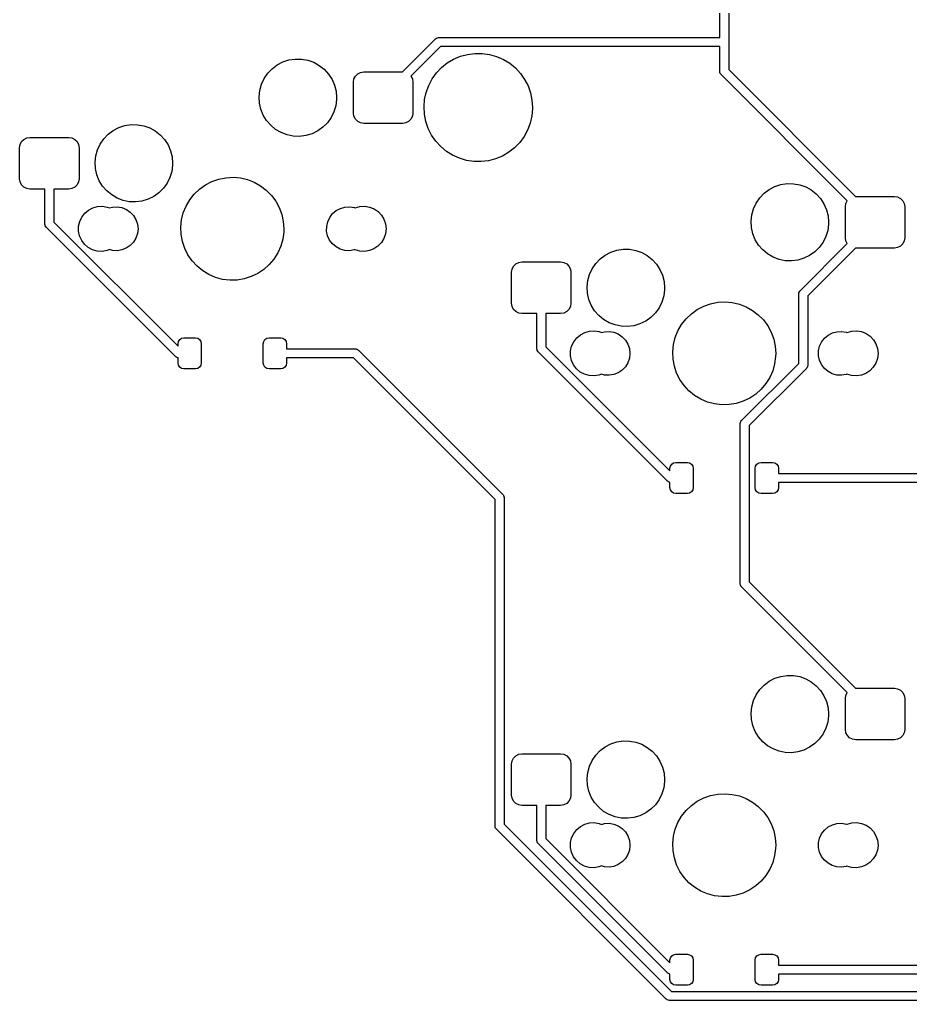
# Model space of a CAD drawing. Extents: x 50 to 376, y -141 to -43.
# Drawn here: x 49.68 to 84.17, y -126.66 to -88.67 of the extents above; entities that cross this region are included whole.
import ezdxf

# ---------------------------------------------------------------- set-up
doc = ezdxf.new("R2010")
doc.units = 0
doc.layers.add('BLACK', color=7, linetype='CONTINUOUS')

msp = doc.modelspace()

# ---------------------------------------------------------------- linework, layer by layer
at = {"layer": 'BLACK', "linetype": 'CONTINUOUS'}
for p, q in [((76.787, -89.3665), (76.787, -86.1204)), ((77.137, -86.1929), (77.137, -90.6055)), ((64.5062, -90.6943), (65.7828, -89.4178)), ((65.7828, -89.4178), (65.8174, -89.3909)), ((65.8174, -89.3909), (65.8219, -89.3895)), ((65.8219, -89.3895), (65.8254, -89.3864)), ((65.8254, -89.3864), (65.8616, -89.3775)), ((65.8616, -89.3775), (65.8973, -89.3667)), ((65.8973, -89.3667), (65.9019, -89.3676)), ((65.9019, -89.3676), (65.9065, -89.3665)), ((65.9065, -89.3665), (76.787, -89.3665)), ((65.979, -89.7165), (64.8306, -90.8648)), ((76.787, -89.7165), (65.979, -89.7165)), ((66.7464, -90.0918), (67.0219, -90.0164)), ((67.0219, -90.0164), (67.3051, -89.9791)), ((67.3051, -89.9791), (67.5908, -89.9806)), ((67.5908, -89.9806), (67.8736, -90.0209)), ((67.8736, -90.0209), (68.1483, -90.0991)), ((76.787, -90.678), (76.787, -89.7165)), ((59.6527, -90.4247), (59.8707, -90.3112)), ((59.8707, -90.3112), (60.1044, -90.2348)), ((60.1044, -90.2348), (60.3474, -90.1977)), ((60.3474, -90.1977), (60.5932, -90.2007)), ((60.5932, -90.2007), (60.8352, -90.2438)), ((60.8352, -90.2438), (61.0669, -90.3258)), ((61.0669, -90.3258), (61.2821, -90.4446)), ((66.0156, -90.5292), (66.2385, -90.3506)), ((66.2385, -90.3506), (66.4836, -90.2039)), ((66.4836, -90.2039), (66.7464, -90.0918)), ((68.1483, -90.0991), (68.4099, -90.214)), ((68.4099, -90.214), (68.6535, -90.3632)), ((68.6535, -90.3632), (68.8745, -90.5442)), ((59.1478, -90.9531), (59.2863, -90.75)), ((59.2863, -90.75), (59.4561, -90.5723)), ((59.4561, -90.5723), (59.6527, -90.4247)), ((61.2821, -90.4446), (61.475, -90.597)), ((61.475, -90.597), (61.6404, -90.7788)), ((61.6404, -90.7788), (61.774, -90.9852)), ((62.6804, -90.8589), (62.7689, -90.7704)), ((62.7689, -90.7704), (62.8804, -90.7136)), ((62.8804, -90.7136), (63.004, -90.694)), ((63.004, -90.694), (64.504, -90.694)), ((64.504, -90.694), (64.5062, -90.6943)), ((65.6522, -90.9684), (65.8189, -90.7364)), ((65.8189, -90.7364), (66.0156, -90.5292)), ((68.8745, -90.5442), (69.069, -90.7534)), ((69.069, -90.7534), (69.2333, -90.9871)), ((76.7881, -90.6826), (76.787, -90.678)), ((76.7872, -90.6872), (76.7881, -90.6826)), ((76.798, -90.7229), (76.7872, -90.6872)), ((76.8069, -90.7591), (76.798, -90.7229)), ((76.81, -90.7626), (76.8069, -90.7591)), ((76.8114, -90.7671), (76.81, -90.7626)), ((76.8383, -90.8017), (76.8114, -90.7671)), ((77.137, -90.6055), (82.0518, -95.5203)), ((58.9786, -91.4129), (59.0443, -91.1761)), ((59.0443, -91.1761), (59.1478, -90.9531)), ((61.774, -90.9852), (61.872, -91.2106)), ((62.604, -91.094), (62.6236, -90.9704)), ((62.604, -92.294), (62.604, -91.094)), ((62.6236, -90.9704), (62.6804, -90.8589)), ((64.8306, -90.8648), (64.8844, -90.9704)), ((64.8844, -90.9704), (64.904, -91.094)), ((64.904, -91.094), (64.904, -92.294)), ((65.5186, -91.2209), (65.6522, -90.9684)), ((69.2333, -90.9871), (69.3643, -91.241)), ((81.7274, -95.6908), (76.8383, -90.8017)), ((58.9524, -91.6574), (58.9786, -91.4129)), ((61.872, -91.2106), (61.9319, -91.449)), ((61.9319, -91.449), (61.952, -91.694)), ((65.3595, -91.7682), (65.4204, -91.4891)), ((65.4204, -91.4891), (65.5186, -91.2209)), ((69.3643, -91.241), (69.4596, -91.5103)), ((69.4596, -91.5103), (69.5176, -91.79)), ((58.9666, -91.9028), (58.9524, -91.6574)), ((59.0206, -92.1426), (58.9666, -91.9028)), ((61.9502, -91.7673), (61.9181, -92.011)), ((61.952, -91.694), (61.9502, -91.7673)), ((65.3371, -92.053), (65.3595, -91.7682)), ((69.5176, -91.79), (69.537, -92.075)), ((59.1131, -92.3703), (59.0206, -92.1426)), ((61.8467, -92.2462), (61.7378, -92.4666)), ((61.9181, -92.011), (61.8467, -92.2462)), ((62.6236, -92.4176), (62.604, -92.294)), ((64.904, -92.294), (64.8844, -92.4176)), ((65.3536, -92.3382), (65.3371, -92.053)), ((69.5365, -92.119), (69.5111, -92.4035)), ((69.537, -92.075), (69.5365, -92.119)), ((59.2416, -92.5799), (59.1131, -92.3703)), ((59.4025, -92.7657), (59.2416, -92.5799)), ((61.5943, -92.6662), (61.4202, -92.8397)), ((61.7378, -92.4666), (61.5943, -92.6662)), ((62.6804, -92.5291), (62.6236, -92.4176)), ((62.7689, -92.6176), (62.6804, -92.5291)), ((62.8804, -92.6744), (62.7689, -92.6176)), ((63.004, -92.694), (62.8804, -92.6744)), ((64.504, -92.694), (63.004, -92.694)), ((64.6276, -92.6744), (64.504, -92.694)), ((64.7391, -92.6176), (64.6276, -92.6744)), ((64.8276, -92.5291), (64.7391, -92.6176)), ((64.8844, -92.4176), (64.8276, -92.5291)), ((65.4086, -92.6185), (65.3536, -92.3382)), ((65.5011, -92.8888), (65.4086, -92.6185)), ((69.4474, -92.682), (69.3464, -92.9492)), ((69.5111, -92.4035), (69.4474, -92.682)), ((53.1061, -93.1123), (53.3027, -92.9647)), ((53.3027, -92.9647), (53.5207, -92.8512)), ((53.5207, -92.8512), (53.7544, -92.7748)), ((53.7544, -92.7748), (53.9974, -92.7377)), ((53.9974, -92.7377), (54.2432, -92.7407)), ((54.2432, -92.7407), (54.4852, -92.7838)), ((54.4852, -92.7838), (54.7169, -92.8658)), ((54.7169, -92.8658), (54.9321, -92.9846)), ((54.9321, -92.9846), (55.125, -93.137)), ((59.5916, -92.9227), (59.4025, -92.7657)), ((59.8039, -93.0467), (59.5916, -92.9227)), ((60.0335, -93.1344), (59.8039, -93.0467)), ((61.2201, -92.9824), (60.9993, -93.0906)), ((61.4202, -92.8397), (61.2201, -92.9824)), ((65.6294, -93.144), (65.5011, -92.8888)), ((69.3464, -92.9492), (69.2101, -93.2002)), ((49.6966, -93.5104), (49.7534, -93.3989)), ((49.7534, -93.3989), (49.8419, -93.3104)), ((49.8419, -93.3104), (49.9534, -93.2536)), ((49.9534, -93.2536), (50.077, -93.234)), ((50.077, -93.234), (51.577, -93.234)), ((51.577, -93.234), (51.7006, -93.2536)), ((51.7006, -93.2536), (51.8121, -93.3104)), ((51.8121, -93.3104), (51.9006, -93.3989)), ((51.9006, -93.3989), (51.9574, -93.5104)), ((52.7978, -93.4931), (52.9363, -93.29)), ((52.9363, -93.29), (53.1061, -93.1123)), ((55.125, -93.137), (55.2904, -93.3188)), ((55.2904, -93.3188), (55.424, -93.5252)), ((60.2744, -93.1834), (60.0335, -93.1344)), ((60.52, -93.1925), (60.2744, -93.1834)), ((60.7639, -93.1612), (60.52, -93.1925)), ((60.9993, -93.0906), (60.7639, -93.1612)), ((65.7912, -93.3794), (65.6294, -93.144)), ((65.9835, -93.5907), (65.7912, -93.3794)), ((69.041, -93.4305), (68.8422, -93.6356)), ((69.2101, -93.2002), (69.041, -93.4305)), ((49.677, -93.634), (49.6966, -93.5104)), ((49.677, -94.834), (49.677, -93.634)), ((51.9574, -93.5104), (51.977, -93.634)), ((51.977, -93.634), (51.977, -94.834)), ((52.6286, -93.9529), (52.6943, -93.7161)), ((52.6943, -93.7161), (52.7978, -93.4931)), ((55.424, -93.5252), (55.522, -93.7506)), ((55.522, -93.7506), (55.5819, -93.989)), ((66.2027, -93.7739), (65.9835, -93.5907)), ((66.4446, -93.9257), (66.2027, -93.7739)), ((68.6174, -93.8119), (68.3707, -93.956)), ((68.8422, -93.6356), (68.6174, -93.8119)), ((52.6024, -94.1974), (52.6286, -93.9529)), ((52.6166, -94.4428), (52.6024, -94.1974)), ((55.5819, -93.989), (55.602, -94.234)), ((66.705, -94.0433), (66.4446, -93.9257)), ((66.9789, -94.1244), (66.705, -94.0433)), ((67.2613, -94.1676), (66.9789, -94.1244)), ((67.5469, -94.1721), (67.2613, -94.1676)), ((67.8305, -94.1378), (67.5469, -94.1721)), ((68.1068, -94.0653), (67.8305, -94.1378)), ((68.3707, -93.956), (68.1068, -94.0653)), ((52.6706, -94.6826), (52.6166, -94.4428)), ((55.5681, -94.551), (55.4967, -94.7862)), ((55.6002, -94.3073), (55.5681, -94.551)), ((55.602, -94.234), (55.6002, -94.3073)), ((49.6966, -94.9576), (49.677, -94.834)), ((49.7534, -95.0691), (49.6966, -94.9576)), ((51.9574, -94.9576), (51.9006, -95.0691)), ((51.977, -94.834), (51.9574, -94.9576)), ((52.7631, -94.9103), (52.6706, -94.6826)), ((52.8916, -95.1199), (52.7631, -94.9103)), ((55.4967, -94.7862), (55.3878, -95.0066)), ((56.8702, -95.0739), (57.1201, -94.9441)), ((57.1201, -94.9441), (57.3859, -94.8508)), ((57.3859, -94.8508), (57.6621, -94.7958)), ((57.6621, -94.7958), (57.9433, -94.7803)), ((57.9433, -94.7803), (58.2239, -94.8046)), ((58.2239, -94.8046), (58.4983, -94.8682)), ((58.4983, -94.8682), (58.761, -94.9699)), ((58.761, -94.9699), (59.0067, -95.1075)), ((49.8419, -95.1576), (49.7534, -95.0691)), ((49.9534, -95.2144), (49.8419, -95.1576)), ((50.077, -95.234), (49.9534, -95.2144)), ((50.652, -95.234), (50.077, -95.234)), ((50.652, -96.5879), (50.652, -95.234)), ((51.577, -95.234), (51.002, -95.234)), ((51.002, -95.234), (51.002, -96.5154)), ((51.7006, -95.2144), (51.577, -95.234)), ((51.8121, -95.1576), (51.7006, -95.2144)), ((51.9006, -95.0691), (51.8121, -95.1576)), ((53.0525, -95.3057), (52.8916, -95.1199)), ((53.2416, -95.4627), (53.0525, -95.3057)), ((55.2443, -95.2062), (55.0702, -95.3797)), ((55.3878, -95.0066), (55.2443, -95.2062)), ((56.4372, -95.4321), (56.641, -95.2377)), ((56.641, -95.2377), (56.8702, -95.0739)), ((59.0067, -95.1075), (59.2306, -95.2784)), ((59.2306, -95.2784), (59.4282, -95.4791)), ((78.5061, -95.3983), (78.7027, -95.2507)), ((78.7027, -95.2507), (78.9207, -95.1372)), ((78.9207, -95.1372), (79.1544, -95.0608)), ((79.1544, -95.0608), (79.3974, -95.0237)), ((79.3974, -95.0237), (79.6432, -95.0267)), ((79.6432, -95.0267), (79.8852, -95.0698)), ((79.8852, -95.0698), (80.1169, -95.1518)), ((80.1169, -95.1518), (80.3321, -95.2706)), ((80.3321, -95.2706), (80.525, -95.423)), ((53.4539, -95.5867), (53.2416, -95.4627)), ((53.6835, -95.6744), (53.4539, -95.5867)), ((53.9244, -95.7234), (53.6835, -95.6744)), ((54.17, -95.7325), (53.9244, -95.7234)), ((54.4139, -95.7012), (54.17, -95.7325)), ((54.6493, -95.6306), (54.4139, -95.7012)), ((54.8701, -95.5224), (54.6493, -95.6306)), ((55.0702, -95.3797), (54.8701, -95.5224)), ((56.1214, -95.8968), (56.2629, -95.6533)), ((56.2629, -95.6533), (56.4372, -95.4321)), ((59.4282, -95.4791), (59.5955, -95.7056)), ((59.5955, -95.7056), (59.7292, -95.9535)), ((78.1978, -95.7791), (78.3363, -95.576)), ((78.3363, -95.576), (78.5061, -95.3983)), ((80.525, -95.423), (80.6904, -95.6048)), ((80.6904, -95.6048), (80.824, -95.8112)), ((81.6736, -95.7964), (81.7274, -95.6908)), ((82.0518, -95.5203), (82.054, -95.52)), ((82.054, -95.52), (83.554, -95.52)), ((83.554, -95.52), (83.6776, -95.5396)), ((83.6776, -95.5396), (83.7891, -95.5964)), ((83.7891, -95.5964), (83.8776, -95.6849)), ((83.8776, -95.6849), (83.9344, -95.7964)), ((52.1983, -96.1706), (52.3427, -96.0486)), ((52.3427, -96.0486), (52.5099, -95.9604)), ((52.5099, -95.9604), (52.6921, -95.9103)), ((52.6921, -95.9103), (52.8808, -95.9004)), ((52.8808, -95.9004), (53.0673, -95.9312)), ((53.0673, -95.9312), (53.1579, -95.9675)), ((53.1579, -95.9675), (53.2761, -95.9349)), ((53.2761, -95.9349), (53.4594, -95.9253)), ((53.4594, -95.9253), (53.6406, -95.9553)), ((53.6406, -95.9553), (53.8111, -96.0235)), ((53.8111, -96.0235), (53.9629, -96.1267)), ((56.0157, -96.1579), (56.1214, -95.8968)), ((59.7292, -95.9535), (59.8267, -96.2177)), ((61.7965, -96.1878), (61.9367, -96.0693)), ((61.9367, -96.0693), (62.0991, -95.9837)), ((62.0991, -95.9837), (62.2761, -95.9349)), ((62.2761, -95.9349), (62.4594, -95.9253)), ((62.4594, -95.9253), (62.6406, -95.9553)), ((62.6406, -95.9553), (62.6628, -95.9642)), ((62.6628, -95.9642), (62.6699, -95.9604)), ((62.6699, -95.9604), (62.8521, -95.9103)), ((62.8521, -95.9103), (63.0408, -95.9004)), ((63.0408, -95.9004), (63.2273, -95.9312)), ((63.2273, -95.9312), (63.4028, -96.0014)), ((63.4028, -96.0014), (63.5591, -96.1077)), ((63.5591, -96.1077), (63.689, -96.245)), ((78.0286, -96.2389), (78.0943, -96.0021)), ((78.0943, -96.0021), (78.1978, -95.7791)), ((80.824, -95.8112), (80.922, -96.0366)), ((80.922, -96.0366), (80.9819, -96.275)), ((81.654, -95.92), (81.6736, -95.7964)), ((81.654, -97.12), (81.654, -95.92)), ((83.9344, -95.7964), (83.954, -95.92)), ((83.954, -95.92), (83.954, -97.12)), ((51.9625, -96.6765), (52.0037, -96.492)), ((52.0037, -96.492), (52.0836, -96.3207)), ((52.0836, -96.3207), (52.1983, -96.1706)), ((53.9629, -96.1267), (54.0891, -96.2601)), ((54.0891, -96.2601), (54.1836, -96.4175)), ((54.1836, -96.4175), (54.2422, -96.5915)), ((55.9191, -96.7114), (55.9478, -96.4312)), ((55.9478, -96.4312), (56.0157, -96.1579)), ((59.8267, -96.2177), (59.886, -96.4931)), ((59.886, -96.4931), (59.9059, -96.774)), ((61.6073, -96.5001), (61.6849, -96.3337)), ((61.6849, -96.3337), (61.7965, -96.1878)), ((63.689, -96.245), (63.7863, -96.407)), ((63.7863, -96.407), (63.8466, -96.5861)), ((78.0024, -96.4834), (78.0286, -96.2389)), ((78.0166, -96.7288), (78.0024, -96.4834)), ((80.9819, -96.275), (81.002, -96.52)), ((50.6531, -96.5925), (50.652, -96.5879)), ((50.6522, -96.5971), (50.6531, -96.5925)), ((50.663, -96.6328), (50.6522, -96.5971)), ((50.6719, -96.669), (50.663, -96.6328)), ((50.675, -96.6725), (50.6719, -96.669)), ((50.6764, -96.677), (50.675, -96.6725)), ((50.7033, -96.7116), (50.6764, -96.677)), ((55.7154, -101.724), (50.7033, -96.7116)), ((51.002, -96.5154), (55.812, -101.325)), ((51.9618, -96.8655), (51.9625, -96.6765)), ((52.0017, -97.0502), (51.9618, -96.8655)), ((54.262, -96.7799), (54.2409, -96.9623)), ((54.2422, -96.5915), (54.262, -96.774)), ((54.262, -96.774), (54.262, -96.7799)), ((55.9301, -96.9928), (55.9191, -96.7114)), ((59.9059, -96.774), (59.902, -96.8992)), ((61.5667, -96.8628), (61.5673, -96.6793)), ((61.6055, -97.0423), (61.5667, -96.8628)), ((61.5673, -96.6793), (61.6073, -96.5001)), ((63.867, -96.7801), (63.8453, -96.9679)), ((63.8466, -96.5861), (63.867, -96.774)), ((63.867, -96.774), (63.867, -96.7801)), ((78.0706, -96.9686), (78.0166, -96.7288)), ((80.9681, -96.837), (80.8967, -97.0722)), ((81.0002, -96.5933), (80.9681, -96.837)), ((81.002, -96.52), (81.0002, -96.5933)), ((52.0804, -97.222), (52.0017, -97.0502)), ((52.1942, -97.373), (52.0804, -97.222)), ((54.1811, -97.1359), (54.0854, -97.2926)), ((54.2409, -96.9623), (54.1811, -97.1359)), ((55.9807, -97.2699), (55.9301, -96.9928)), ((59.8645, -97.1783), (59.788, -97.4494)), ((59.902, -96.8992), (59.8645, -97.1783)), ((61.6819, -97.2092), (61.6055, -97.0423)), ((61.7924, -97.3559), (61.6819, -97.2092)), ((63.7837, -97.1466), (63.6853, -97.3079)), ((63.8453, -96.9679), (63.7837, -97.1466)), ((78.1631, -97.1963), (78.0706, -96.9686)), ((78.2916, -97.4059), (78.1631, -97.1963)), ((80.8967, -97.0722), (80.7878, -97.2926)), ((81.6736, -97.2436), (81.654, -97.12)), ((81.7274, -97.3492), (81.6736, -97.2436)), ((83.9344, -97.2436), (83.8776, -97.3551)), ((83.954, -97.12), (83.9344, -97.2436)), ((52.3377, -97.496), (52.1942, -97.373)), ((52.5042, -97.5853), (52.3377, -97.496)), ((52.6861, -97.6367), (52.5042, -97.5853)), ((53.0614, -97.6184), (52.8747, -97.648)), ((53.1583, -97.5804), (53.0614, -97.6184)), ((53.2702, -97.6121), (53.1583, -97.5804)), ((53.4535, -97.623), (53.2702, -97.6121)), ((53.6349, -97.5943), (53.4535, -97.623)), ((53.8058, -97.5273), (53.6349, -97.5943)), ((53.9584, -97.4251), (53.8058, -97.5273)), ((54.0854, -97.2926), (53.9584, -97.4251)), ((56.0699, -97.537), (55.9807, -97.2699)), ((56.1958, -97.789), (56.0699, -97.537)), ((59.788, -97.4494), (59.6741, -97.707)), ((61.9318, -97.4753), (61.7924, -97.3559)), ((62.0936, -97.5621), (61.9318, -97.4753)), ((62.2702, -97.6121), (62.0936, -97.5621)), ((62.4535, -97.623), (62.2702, -97.6121)), ((62.6349, -97.5943), (62.4535, -97.623)), ((62.6615, -97.5838), (62.6349, -97.5943)), ((62.6642, -97.5853), (62.6615, -97.5838)), ((62.8461, -97.6367), (62.6642, -97.5853)), ((63.2214, -97.6184), (63.0347, -97.648)), ((63.3974, -97.5494), (63.2214, -97.6184)), ((63.5544, -97.4443), (63.3974, -97.5494)), ((63.6853, -97.3079), (63.5544, -97.4443)), ((72.5707, -97.6772), (72.8044, -97.6008)), ((72.8044, -97.6008), (73.0474, -97.5637)), ((73.0474, -97.5637), (73.2932, -97.5667)), ((73.2932, -97.5667), (73.5352, -97.6098)), ((73.5352, -97.6098), (73.7669, -97.6918)), ((78.4525, -97.5917), (78.2916, -97.4059)), ((78.6416, -97.7487), (78.4525, -97.5917)), ((79.8973, -99.1793), (81.7274, -97.3492)), ((82.0518, -97.5197), (80.196, -99.3755)), ((80.6443, -97.4922), (80.4702, -97.6657)), ((80.7878, -97.2926), (80.6443, -97.4922)), ((82.054, -97.52), (82.0518, -97.5197)), ((83.554, -97.52), (82.054, -97.52)), ((83.6776, -97.5004), (83.554, -97.52)), ((83.7891, -97.4436), (83.6776, -97.5004)), ((83.8776, -97.3551), (83.7891, -97.4436)), ((52.8747, -97.648), (52.6861, -97.6367)), ((56.3559, -98.0207), (56.1958, -97.789)), ((59.5251, -97.946), (59.3439, -98.1616)), ((59.6741, -97.707), (59.5251, -97.946)), ((63.0347, -97.648), (62.8461, -97.6367)), ((71.9863, -98.116), (72.1561, -97.9383)), ((72.1561, -97.9383), (72.3527, -97.7907)), ((72.3527, -97.7907), (72.5707, -97.6772)), ((73.7669, -97.6918), (73.9821, -97.8106)), ((73.9821, -97.8106), (74.175, -97.963)), ((74.175, -97.963), (74.3404, -98.1448)), ((78.8539, -97.8727), (78.6416, -97.7487)), ((79.0835, -97.9604), (78.8539, -97.8727)), ((79.3244, -98.0094), (79.0835, -97.9604)), ((79.57, -98.0185), (79.3244, -98.0094)), ((79.8139, -97.9872), (79.57, -98.0185)), ((80.0493, -97.9166), (79.8139, -97.9872)), ((80.2701, -97.8084), (80.0493, -97.9166)), ((80.4702, -97.6657), (80.2701, -97.8084)), ((56.5471, -98.2275), (56.3559, -98.0207)), ((56.7655, -98.4053), (56.5471, -98.2275)), ((59.1341, -98.3495), (58.8999, -98.506)), ((59.3439, -98.1616), (59.1341, -98.3495)), ((68.727, -98.46), (68.7466, -98.3364)), ((68.7466, -98.3364), (68.8034, -98.2249)), ((68.8034, -98.2249), (68.8919, -98.1364)), ((68.8919, -98.1364), (69.0034, -98.0796)), ((69.0034, -98.0796), (69.127, -98.06)), ((69.127, -98.06), (70.627, -98.06)), ((70.627, -98.06), (70.7506, -98.0796)), ((70.7506, -98.0796), (70.8621, -98.1364)), ((70.8621, -98.1364), (70.9506, -98.2249)), ((70.9506, -98.2249), (71.0074, -98.3364)), ((71.0074, -98.3364), (71.027, -98.46)), ((71.7443, -98.5421), (71.8478, -98.3191)), ((71.8478, -98.3191), (71.9863, -98.116)), ((74.3404, -98.1448), (74.474, -98.3512)), ((74.474, -98.3512), (74.572, -98.5766)), ((57.0068, -98.5506), (56.7655, -98.4053)), ((57.2661, -98.6604), (57.0068, -98.5506)), ((57.5384, -98.7326), (57.2661, -98.6604)), ((57.8181, -98.7657), (57.5384, -98.7326)), ((58.0996, -98.7591), (57.8181, -98.7657)), ((58.3775, -98.7128), (58.0996, -98.7591)), ((58.646, -98.6279), (58.3775, -98.7128)), ((58.8999, -98.506), (58.646, -98.6279)), ((68.727, -99.66), (68.727, -98.46)), ((71.027, -98.46), (71.027, -99.66)), ((71.6786, -98.7789), (71.7443, -98.5421)), ((74.572, -98.5766), (74.6319, -98.815)), ((71.6524, -99.0234), (71.6786, -98.7789)), ((71.6666, -99.2688), (71.6524, -99.0234)), ((74.6502, -99.1333), (74.6181, -99.377)), ((74.6319, -98.815), (74.652, -99.06)), ((74.652, -99.06), (74.6502, -99.1333)), ((71.7206, -99.5086), (71.6666, -99.2688)), ((71.8131, -99.7363), (71.7206, -99.5086)), ((74.6181, -99.377), (74.5467, -99.6122)), ((79.846, -99.303), (79.8515, -99.2595)), ((79.846, -101.987), (79.846, -99.303)), ((79.8515, -99.2595), (79.8537, -99.2553)), ((79.8537, -99.2553), (79.854, -99.2507)), ((79.854, -99.2507), (79.8733, -99.2188)), ((79.8733, -99.2188), (79.8909, -99.1859)), ((79.8909, -99.1859), (79.8948, -99.1833)), ((79.8948, -99.1833), (79.8973, -99.1793)), ((80.196, -99.3755), (80.196, -102.059)), ((68.7466, -99.7836), (68.727, -99.66)), ((68.8034, -99.8951), (68.7466, -99.7836)), ((68.8919, -99.9836), (68.8034, -99.8951)), ((70.9506, -99.8951), (70.8621, -99.9836)), ((71.0074, -99.7836), (70.9506, -99.8951)), ((71.027, -99.66), (71.0074, -99.7836)), ((71.9416, -99.9459), (71.8131, -99.7363)), ((74.4378, -99.8326), (74.2943, -100.032)), ((74.5467, -99.6122), (74.4378, -99.8326)), ((75.691, -100.064), (75.9202, -99.8999)), ((75.9202, -99.8999), (76.1701, -99.7701)), ((76.1701, -99.7701), (76.4359, -99.6768)), ((76.4359, -99.6768), (76.7121, -99.6218)), ((76.7121, -99.6218), (76.9933, -99.6063)), ((76.9933, -99.6063), (77.2739, -99.6306)), ((77.2739, -99.6306), (77.5483, -99.6942)), ((77.5483, -99.6942), (77.811, -99.7959)), ((77.811, -99.7959), (78.0567, -99.9335)), ((69.0034, -100.04), (68.8919, -99.9836)), ((69.127, -100.06), (69.0034, -100.04)), ((69.702, -100.06), (69.127, -100.06)), ((69.702, -101.414), (69.702, -100.06)), ((70.627, -100.06), (70.052, -100.06)), ((70.052, -100.06), (70.052, -101.341)), ((70.7506, -100.04), (70.627, -100.06)), ((70.8621, -99.9836), (70.7506, -100.04)), ((72.1025, -100.132), (71.9416, -99.9459)), ((72.2916, -100.289), (72.1025, -100.132)), ((72.5039, -100.413), (72.2916, -100.289)), ((74.1202, -100.206), (73.9201, -100.348)), ((74.2943, -100.032), (74.1202, -100.206)), ((75.3129, -100.479), (75.4873, -100.258)), ((75.4873, -100.258), (75.691, -100.064)), ((78.0567, -99.9335), (78.2806, -100.104)), ((78.2806, -100.104), (78.4782, -100.305)), ((72.7335, -100.5), (72.5039, -100.413)), ((72.9744, -100.549), (72.7335, -100.5)), ((73.22, -100.558), (72.9744, -100.549)), ((73.4639, -100.527), (73.22, -100.558)), ((73.6993, -100.457), (73.4639, -100.527)), ((73.9201, -100.348), (73.6993, -100.457)), ((75.1714, -100.723), (75.3129, -100.479)), ((78.4782, -100.305), (78.6455, -100.532)), ((78.6455, -100.532), (78.7792, -100.779)), ((55.8779, -101.066), (55.9509, -101.017)), ((55.9509, -101.017), (56.037, -101)), ((56.037, -101), (56.487, -101)), ((56.487, -101), (56.5731, -101.017)), ((56.5731, -101.017), (56.6461, -101.066)), ((59.1779, -101.066), (59.2509, -101.017)), ((59.2509, -101.017), (59.337, -101)), ((59.337, -101), (59.787, -101)), ((59.787, -101), (59.8731, -101.017)), ((59.8731, -101.017), (59.9461, -101.066)), ((71.1336, -101.147), (71.2484, -100.997)), ((71.2484, -100.997), (71.3927, -100.875)), ((71.3927, -100.875), (71.5599, -100.786)), ((71.5599, -100.786), (71.7421, -100.736)), ((71.7421, -100.736), (71.9308, -100.726)), ((71.9308, -100.726), (72.1173, -100.757)), ((72.1173, -100.757), (72.2079, -100.793)), ((72.2079, -100.793), (72.3261, -100.761)), ((72.3261, -100.761), (72.5094, -100.751)), ((72.5094, -100.751), (72.6906, -100.781)), ((72.6906, -100.781), (72.8611, -100.849)), ((72.8611, -100.849), (73.0129, -100.953)), ((73.0129, -100.953), (73.139, -101.086)), ((74.9978, -101.257), (75.0657, -100.984)), ((75.0657, -100.984), (75.1714, -100.723)), ((78.7792, -100.779), (78.8767, -101.044)), ((78.8767, -101.044), (78.936, -101.319)), ((80.7349, -101.16), (80.8465, -101.014)), ((80.8465, -101.014), (80.9867, -100.895)), ((80.9867, -100.895), (81.1491, -100.81)), ((81.1491, -100.81), (81.3261, -100.761)), ((81.3261, -100.761), (81.5094, -100.751)), ((81.5094, -100.751), (81.6906, -100.781)), ((81.6906, -100.781), (81.7128, -100.79)), ((81.7128, -100.79), (81.7199, -100.786)), ((81.7199, -100.786), (81.9021, -100.736)), ((81.9021, -100.736), (82.0908, -100.726)), ((82.0908, -100.726), (82.2773, -100.757)), ((82.2773, -100.757), (82.4528, -100.827)), ((82.4528, -100.827), (82.6091, -100.934)), ((82.6091, -100.934), (82.739, -101.071)), ((55.812, -101.225), (55.8291, -101.139)), ((55.812, -101.325), (55.812, -101.225)), ((55.8291, -101.139), (55.8779, -101.066)), ((56.6461, -101.066), (56.6949, -101.139)), ((56.6949, -101.139), (56.712, -101.225)), ((56.712, -101.225), (56.712, -101.975)), ((59.112, -101.225), (59.1291, -101.139)), ((59.112, -101.975), (59.112, -101.225)), ((59.1291, -101.139), (59.1779, -101.066)), ((59.9461, -101.066), (59.9949, -101.139)), ((59.9949, -101.139), (60.012, -101.225)), ((60.012, -101.225), (60.012, -101.425)), ((60.012, -101.425), (62.6752, -101.425)), ((62.6752, -101.425), (62.7187, -101.43)), ((62.7187, -101.43), (62.7229, -101.433)), ((62.7229, -101.433), (62.7275, -101.433)), ((62.7275, -101.433), (62.7594, -101.452)), ((69.7031, -101.418), (69.702, -101.414)), ((69.7022, -101.423), (69.7031, -101.418)), ((69.713, -101.459), (69.7022, -101.423)), ((70.052, -101.341), (74.862, -106.151)), ((71.0125, -101.502), (71.0537, -101.318)), ((71.0537, -101.318), (71.1336, -101.147)), ((73.139, -101.086), (73.2336, -101.243)), ((73.2336, -101.243), (73.2922, -101.417)), ((73.2922, -101.417), (73.312, -101.6)), ((74.9691, -101.537), (74.9978, -101.257)), ((78.936, -101.319), (78.9559, -101.6)), ((80.6173, -101.505), (80.6573, -101.326)), ((80.6573, -101.326), (80.7349, -101.16)), ((82.739, -101.071), (82.8363, -101.233)), ((82.8363, -101.233), (82.8966, -101.412)), ((82.8966, -101.412), (82.917, -101.6)), ((55.7194, -101.726), (55.7154, -101.724)), ((55.722, -101.73), (55.7194, -101.726)), ((55.7549, -101.748), (55.722, -101.73)), ((55.7868, -101.767), (55.7549, -101.748)), ((55.7914, -101.767), (55.7868, -101.767)), ((55.7956, -101.77), (55.7914, -101.767)), ((55.812, -101.772), (55.7956, -101.77)), ((55.812, -101.975), (55.812, -101.772)), ((62.6027, -101.775), (60.012, -101.775)), ((60.012, -101.775), (60.012, -101.975)), ((68.0869, -107.259), (62.6027, -101.775)), ((62.7594, -101.452), (62.7923, -101.47)), ((62.7923, -101.47), (62.7949, -101.474)), ((62.7949, -101.474), (62.7989, -101.476)), ((62.7989, -101.476), (68.3856, -107.063)), ((69.7219, -101.495), (69.713, -101.459)), ((69.725, -101.498), (69.7219, -101.495)), ((69.7264, -101.503), (69.725, -101.498)), ((69.7533, -101.538), (69.7264, -101.503)), ((74.7654, -106.55), (69.7533, -101.538)), ((71.0118, -101.691), (71.0125, -101.502)), ((71.0517, -101.876), (71.0118, -101.691)), ((73.2909, -101.788), (73.2311, -101.962)), ((73.312, -101.606), (73.2909, -101.788)), ((73.312, -101.6), (73.312, -101.606)), ((74.9801, -101.819), (74.9691, -101.537)), ((78.952, -101.725), (78.9145, -102.004)), ((78.9559, -101.6), (78.952, -101.725)), ((80.6167, -101.689), (80.6173, -101.505)), ((80.6555, -101.868), (80.6167, -101.689)), ((82.8953, -101.794), (82.8337, -101.973)), ((82.917, -101.606), (82.8953, -101.794)), ((82.917, -101.6), (82.917, -101.606)), ((55.8291, -102.061), (55.812, -101.975)), ((55.8779, -102.134), (55.8291, -102.061)), ((55.9509, -102.183), (55.8779, -102.134)), ((56.037, -102.2), (55.9509, -102.183)), ((56.5731, -102.183), (56.487, -102.2)), ((56.6461, -102.134), (56.5731, -102.183)), ((56.6949, -102.061), (56.6461, -102.134)), ((56.712, -101.975), (56.6949, -102.061)), ((59.1291, -102.061), (59.112, -101.975)), ((59.1779, -102.134), (59.1291, -102.061)), ((59.2509, -102.183), (59.1779, -102.134)), ((59.337, -102.2), (59.2509, -102.183)), ((59.8731, -102.183), (59.787, -102.2)), ((59.9461, -102.134), (59.8731, -102.183)), ((59.9949, -102.061), (59.9461, -102.134)), ((60.012, -101.975), (59.9949, -102.061)), ((71.1304, -102.048), (71.0517, -101.876)), ((71.2442, -102.199), (71.1304, -102.048)), ((73.1354, -102.119), (73.0084, -102.251)), ((73.2311, -101.962), (73.1354, -102.119)), ((75.0307, -102.096), (74.9801, -101.819)), ((75.1199, -102.363), (75.0307, -102.096)), ((77.6348, -104.198), (79.846, -101.987)), ((80.1447, -102.183), (77.9335, -104.394)), ((78.9145, -102.004), (78.838, -102.275)), ((80.1472, -102.179), (80.1447, -102.183)), ((80.151, -102.176), (80.1472, -102.179)), ((80.1687, -102.143), (80.151, -102.176)), ((80.188, -102.112), (80.1687, -102.143)), ((80.1883, -102.107), (80.188, -102.112)), ((80.1905, -102.103), (80.1883, -102.107)), ((80.196, -102.059), (80.1905, -102.103)), ((80.7319, -102.035), (80.6555, -101.868)), ((80.8424, -102.182), (80.7319, -102.035)), ((80.9818, -102.301), (80.8424, -102.182)), ((82.7353, -102.134), (82.6044, -102.27)), ((82.8337, -101.973), (82.7353, -102.134)), ((56.487, -102.2), (56.037, -102.2)), ((59.787, -102.2), (59.337, -102.2)), ((71.3877, -102.322), (71.2442, -102.199)), ((71.5542, -102.411), (71.3877, -102.322)), ((71.7361, -102.463), (71.5542, -102.411)), ((71.9247, -102.474), (71.7361, -102.463)), ((72.1114, -102.444), (71.9247, -102.474)), ((72.2083, -102.406), (72.1114, -102.444)), ((72.3202, -102.438), (72.2083, -102.406)), ((72.5035, -102.449), (72.3202, -102.438)), ((72.6849, -102.42), (72.5035, -102.449)), ((72.8558, -102.353), (72.6849, -102.42)), ((73.0084, -102.251), (72.8558, -102.353)), ((75.2458, -102.615), (75.1199, -102.363)), ((78.7241, -102.533), (78.5751, -102.772)), ((78.838, -102.275), (78.7241, -102.533)), ((81.1436, -102.388), (80.9818, -102.301)), ((81.3202, -102.438), (81.1436, -102.388)), ((81.5035, -102.449), (81.3202, -102.438)), ((81.6849, -102.42), (81.5035, -102.449)), ((81.7115, -102.41), (81.6849, -102.42)), ((81.7142, -102.411), (81.7115, -102.41)), ((81.8961, -102.463), (81.7142, -102.411)), ((82.0847, -102.474), (81.8961, -102.463)), ((82.2714, -102.444), (82.0847, -102.474)), ((82.4474, -102.375), (82.2714, -102.444)), ((82.6044, -102.27), (82.4474, -102.375)), ((75.4059, -102.847), (75.2458, -102.615)), ((75.5971, -103.053), (75.4059, -102.847)), ((78.5751, -102.772), (78.3939, -102.988)), ((75.8155, -103.231), (75.5971, -103.053)), ((76.0568, -103.377), (75.8155, -103.231)), ((77.9499, -103.332), (77.696, -103.454)), ((78.1841, -103.175), (77.9499, -103.332)), ((78.3939, -102.988), (78.1841, -103.175)), ((76.3161, -103.486), (76.0568, -103.377)), ((76.5884, -103.559), (76.3161, -103.486)), ((76.8681, -103.592), (76.5884, -103.559)), ((77.1496, -103.585), (76.8681, -103.592)), ((77.4275, -103.539), (77.1496, -103.585)), ((77.696, -103.454), (77.4275, -103.539)), ((77.5835, -104.322), (77.589, -104.278)), ((77.5835, -110.524), (77.5835, -104.322)), ((77.589, -104.278), (77.5912, -104.274)), ((77.5912, -104.274), (77.5915, -104.269)), ((77.5915, -104.269), (77.6108, -104.237)), ((77.6108, -104.237), (77.6285, -104.205)), ((77.6285, -104.205), (77.6323, -104.202)), ((77.6323, -104.202), (77.6348, -104.198)), ((77.9335, -104.394), (77.9335, -110.452)), ((74.862, -106.051), (74.8791, -105.965)), ((74.8791, -105.965), (74.9279, -105.892)), ((74.9279, -105.892), (75.0009, -105.843)), ((75.0009, -105.843), (75.087, -105.826)), ((75.087, -105.826), (75.537, -105.826)), ((75.537, -105.826), (75.6231, -105.843)), ((75.6231, -105.843), (75.6961, -105.892)), ((75.6961, -105.892), (75.7449, -105.965)), ((75.7449, -105.965), (75.762, -106.051)), ((78.162, -106.051), (78.1791, -105.965)), ((78.1791, -105.965), (78.2279, -105.892)), ((78.2279, -105.892), (78.3009, -105.843)), ((78.3009, -105.843), (78.387, -105.826)), ((78.387, -105.826), (78.837, -105.826)), ((78.837, -105.826), (78.9231, -105.843)), ((78.9231, -105.843), (78.9961, -105.892)), ((78.9961, -105.892), (79.0449, -105.965)), ((79.0449, -105.965), (79.062, -106.051)), ((74.862, -106.151), (74.862, -106.051)), ((75.762, -106.051), (75.762, -106.801)), ((78.162, -106.801), (78.162, -106.051)), ((79.062, -106.051), (79.062, -106.251)), ((79.062, -106.251), (95.3035, -106.251)), ((74.7694, -106.552), (74.7654, -106.55)), ((74.772, -106.556), (74.7694, -106.552)), ((74.8049, -106.574), (74.772, -106.556)), ((74.8368, -106.593), (74.8049, -106.574)), ((74.8414, -106.593), (74.8368, -106.593)), ((74.8456, -106.596), (74.8414, -106.593)), ((74.862, -106.598), (74.8456, -106.596)), ((74.862, -106.801), (74.862, -106.598)), ((95.201, -106.601), (79.062, -106.601)), ((79.062, -106.601), (79.062, -106.801)), ((68.3856, -107.063), (68.4125, -107.098)), ((68.4125, -107.098), (68.4139, -107.102)), ((68.4139, -107.102), (68.417, -107.106)), ((68.417, -107.106), (68.4259, -107.142)), ((74.8791, -106.887), (74.862, -106.801)), ((74.9279, -106.96), (74.8791, -106.887)), ((75.0009, -107.009), (74.9279, -106.96)), ((75.087, -107.026), (75.0009, -107.009)), ((75.537, -107.026), (75.087, -107.026)), ((75.6231, -107.009), (75.537, -107.026)), ((75.6961, -106.96), (75.6231, -107.009)), ((75.7449, -106.887), (75.6961, -106.96)), ((75.762, -106.801), (75.7449, -106.887)), ((78.1791, -106.887), (78.162, -106.801)), ((78.2279, -106.96), (78.1791, -106.887)), ((78.3009, -107.009), (78.2279, -106.96)), ((78.387, -107.026), (78.3009, -107.009)), ((78.837, -107.026), (78.387, -107.026)), ((78.9231, -107.009), (78.837, -107.026)), ((78.9961, -106.96), (78.9231, -107.009)), ((79.0449, -106.887), (78.9961, -106.96)), ((79.062, -106.801), (79.0449, -106.887)), ((68.0869, -119.906), (68.0869, -107.259)), ((68.4259, -107.142), (68.4367, -107.178)), ((68.4367, -107.178), (68.4358, -107.182)), ((68.4358, -107.182), (68.4369, -107.187)), ((68.4369, -107.187), (68.4369, -119.834)), ((77.5846, -110.529), (77.5835, -110.524)), ((77.5837, -110.534), (77.5846, -110.529)), ((77.5945, -110.569), (77.5837, -110.534)), ((77.9335, -110.452), (82.0518, -114.57)), ((77.6034, -110.606), (77.5945, -110.569)), ((77.6065, -110.609), (77.6034, -110.606)), ((77.6079, -110.614), (77.6065, -110.609)), ((77.6348, -110.648), (77.6079, -110.614)), ((81.7274, -114.741), (77.6348, -110.648)), ((78.5061, -114.448), (78.7027, -114.301)), ((78.7027, -114.301), (78.9207, -114.187)), ((78.9207, -114.187), (79.1544, -114.111)), ((79.1544, -114.111), (79.3974, -114.074)), ((79.3974, -114.074), (79.6432, -114.077)), ((79.6432, -114.077), (79.8852, -114.12)), ((79.8852, -114.12), (80.1169, -114.202)), ((80.1169, -114.202), (80.3321, -114.321)), ((80.3321, -114.321), (80.525, -114.473)), ((78.1978, -114.829), (78.3363, -114.626)), ((78.3363, -114.626), (78.5061, -114.448)), ((80.525, -114.473), (80.6904, -114.655)), ((80.6904, -114.655), (80.824, -114.861)), ((82.0518, -114.57), (82.054, -114.57)), ((82.054, -114.57), (83.554, -114.57)), ((83.554, -114.57), (83.6776, -114.59)), ((83.6776, -114.59), (83.7891, -114.646)), ((83.7891, -114.646), (83.8776, -114.735)), ((78.0286, -115.289), (78.0943, -115.052)), ((78.0943, -115.052), (78.1978, -114.829)), ((80.824, -114.861), (80.922, -115.087)), ((80.922, -115.087), (80.9819, -115.325)), ((81.654, -114.97), (81.6736, -114.846)), ((81.654, -116.17), (81.654, -114.97)), ((81.6736, -114.846), (81.7274, -114.741)), ((83.8776, -114.735), (83.9344, -114.846)), ((83.9344, -114.846), (83.954, -114.97)), ((83.954, -114.97), (83.954, -116.17)), ((78.0024, -115.533), (78.0286, -115.289)), ((80.9819, -115.325), (81.002, -115.57)), ((78.0166, -115.779), (78.0024, -115.533)), ((78.0706, -116.019), (78.0166, -115.779)), ((81.0002, -115.643), (80.9681, -115.887)), ((81.002, -115.57), (81.0002, -115.643)), ((78.1631, -116.246), (78.0706, -116.019)), ((78.2916, -116.456), (78.1631, -116.246)), ((80.8967, -116.122), (80.7878, -116.343)), ((80.9681, -115.887), (80.8967, -116.122)), ((81.6736, -116.294), (81.654, -116.17)), ((83.954, -116.17), (83.9344, -116.294)), ((72.8044, -116.651), (73.0474, -116.614)), ((73.0474, -116.614), (73.2932, -116.617)), ((73.2932, -116.617), (73.5352, -116.66)), ((78.4525, -116.642), (78.2916, -116.456)), ((80.6443, -116.542), (80.4702, -116.716)), ((80.7878, -116.343), (80.6443, -116.542)), ((81.7304, -116.405), (81.6736, -116.294)), ((81.8189, -116.494), (81.7304, -116.405)), ((81.9304, -116.55), (81.8189, -116.494)), ((82.054, -116.57), (81.9304, -116.55)), ((83.554, -116.57), (82.054, -116.57)), ((83.6776, -116.55), (83.554, -116.57)), ((83.7891, -116.494), (83.6776, -116.55)), ((83.8776, -116.405), (83.7891, -116.494)), ((83.9344, -116.294), (83.8776, -116.405)), ((71.9863, -117.166), (72.1561, -116.988)), ((72.1561, -116.988), (72.3527, -116.841)), ((72.3527, -116.841), (72.5707, -116.727)), ((72.5707, -116.727), (72.8044, -116.651)), ((73.5352, -116.66), (73.7669, -116.742)), ((73.7669, -116.742), (73.9821, -116.861)), ((73.9821, -116.861), (74.175, -117.013)), ((78.6416, -116.799), (78.4525, -116.642)), ((78.8539, -116.923), (78.6416, -116.799)), ((79.0835, -117.01), (78.8539, -116.923)), ((79.3244, -117.059), (79.0835, -117.01)), ((80.0493, -116.967), (79.8139, -117.037)), ((80.2701, -116.858), (80.0493, -116.967)), ((80.4702, -116.716), (80.2701, -116.858)), ((68.727, -117.51), (68.7466, -117.386)), ((68.7466, -117.386), (68.8034, -117.275)), ((68.8034, -117.275), (68.8919, -117.186)), ((68.8919, -117.186), (69.0034, -117.13)), ((69.0034, -117.13), (69.127, -117.11)), ((69.127, -117.11), (70.627, -117.11)), ((70.627, -117.11), (70.7506, -117.13)), ((70.7506, -117.13), (70.8621, -117.186)), ((70.8621, -117.186), (70.9506, -117.275)), ((70.9506, -117.275), (71.0074, -117.386)), ((71.0074, -117.386), (71.027, -117.51)), ((71.7443, -117.592), (71.8478, -117.369)), ((71.8478, -117.369), (71.9863, -117.166)), ((74.175, -117.013), (74.3404, -117.195)), ((74.3404, -117.195), (74.474, -117.401)), ((79.57, -117.068), (79.3244, -117.059)), ((79.8139, -117.037), (79.57, -117.068)), ((68.727, -118.71), (68.727, -117.51)), ((71.027, -117.51), (71.027, -118.71)), ((71.6786, -117.829), (71.7443, -117.592)), ((74.474, -117.401), (74.572, -117.627)), ((74.572, -117.627), (74.6319, -117.865)), ((71.6524, -118.073), (71.6786, -117.829)), ((71.6666, -118.319), (71.6524, -118.073)), ((74.6319, -117.865), (74.652, -118.11)), ((74.652, -118.11), (74.6502, -118.183)), ((71.7206, -118.559), (71.6666, -118.319)), ((74.6181, -118.427), (74.5467, -118.662)), ((74.6502, -118.183), (74.6181, -118.427)), ((68.7466, -118.834), (68.727, -118.71)), ((68.8034, -118.945), (68.7466, -118.834)), ((71.0074, -118.834), (70.9506, -118.945)), ((71.027, -118.71), (71.0074, -118.834)), ((71.8131, -118.786), (71.7206, -118.559)), ((71.9416, -118.996), (71.8131, -118.786)), ((74.4378, -118.883), (74.2943, -119.082)), ((74.5467, -118.662), (74.4378, -118.883)), ((75.9202, -118.95), (76.1701, -118.82)), ((76.1701, -118.82), (76.4359, -118.727)), ((76.4359, -118.727), (76.7121, -118.672)), ((76.7121, -118.672), (76.9933, -118.656)), ((76.9933, -118.656), (77.2739, -118.681)), ((77.2739, -118.681), (77.5483, -118.744)), ((77.5483, -118.744), (77.811, -118.846)), ((77.811, -118.846), (78.0567, -118.983)), ((68.8919, -119.034), (68.8034, -118.945)), ((69.0034, -119.09), (68.8919, -119.034)), ((69.127, -119.11), (69.0034, -119.09)), ((69.702, -119.11), (69.127, -119.11)), ((69.702, -120.464), (69.702, -119.11)), ((70.627, -119.11), (70.052, -119.11)), ((70.052, -119.11), (70.052, -120.391)), ((70.7506, -119.09), (70.627, -119.11)), ((70.8621, -119.034), (70.7506, -119.09)), ((70.9506, -118.945), (70.8621, -119.034)), ((72.1025, -119.182), (71.9416, -118.996)), ((72.2916, -119.339), (72.1025, -119.182)), ((74.1202, -119.256), (73.9201, -119.398)), ((74.2943, -119.082), (74.1202, -119.256)), ((75.4873, -119.308), (75.691, -119.114)), ((75.691, -119.114), (75.9202, -118.95)), ((78.0567, -118.983), (78.2806, -119.154)), ((78.2806, -119.154), (78.4782, -119.355)), ((72.5039, -119.463), (72.2916, -119.339)), ((72.7335, -119.55), (72.5039, -119.463)), ((72.9744, -119.599), (72.7335, -119.55)), ((73.22, -119.608), (72.9744, -119.599)), ((73.4639, -119.577), (73.22, -119.608)), ((73.6993, -119.507), (73.4639, -119.577)), ((73.9201, -119.398), (73.6993, -119.507)), ((75.1714, -119.773), (75.3129, -119.529)), ((75.3129, -119.529), (75.4873, -119.308)), ((78.4782, -119.355), (78.6455, -119.582)), ((78.6455, -119.582), (78.7792, -119.829)), ((68.088, -119.911), (68.0869, -119.906)), ((68.0871, -119.916), (68.088, -119.911)), ((68.0979, -119.951), (68.0871, -119.916)), ((68.1068, -119.987), (68.0979, -119.951)), ((68.1099, -119.991), (68.1068, -119.987)), ((68.1113, -119.995), (68.1099, -119.991)), ((68.1382, -120.03), (68.1113, -119.995)), ((74.7191, -126.611), (68.1382, -120.03)), ((68.4369, -119.834), (74.9153, -126.312)), ((71.1336, -120.197), (71.2484, -120.047)), ((71.2484, -120.047), (71.3927, -119.925)), ((71.3927, -119.925), (71.5599, -119.836)), ((71.5599, -119.836), (71.7421, -119.786)), ((71.7421, -119.786), (71.9308, -119.776)), ((71.9308, -119.776), (72.1173, -119.807)), ((72.1173, -119.807), (72.2079, -119.843)), ((72.2079, -119.843), (72.3261, -119.811)), ((72.3261, -119.811), (72.5094, -119.801)), ((72.5094, -119.801), (72.6906, -119.831)), ((72.6906, -119.831), (72.8611, -119.899)), ((72.8611, -119.899), (73.0129, -120.003)), ((73.0129, -120.003), (73.139, -120.136)), ((74.9978, -120.307), (75.0657, -120.034)), ((75.0657, -120.034), (75.1714, -119.773)), ((78.7792, -119.829), (78.8767, -120.094)), ((80.8465, -120.064), (80.9867, -119.945)), ((80.9867, -119.945), (81.1491, -119.86)), ((81.1491, -119.86), (81.3261, -119.811)), ((81.3261, -119.811), (81.5094, -119.801)), ((81.5094, -119.801), (81.6906, -119.831)), ((81.6906, -119.831), (81.7128, -119.84)), ((81.7128, -119.84), (81.7199, -119.836)), ((81.7199, -119.836), (81.9021, -119.786)), ((81.9021, -119.786), (82.0908, -119.776)), ((82.0908, -119.776), (82.2773, -119.807)), ((82.2773, -119.807), (82.4528, -119.877)), ((82.4528, -119.877), (82.6091, -119.984)), ((82.6091, -119.984), (82.739, -120.121)), ((70.052, -120.391), (74.862, -125.201)), ((71.0125, -120.552), (71.0537, -120.368)), ((71.0537, -120.368), (71.1336, -120.197)), ((73.139, -120.136), (73.2336, -120.293)), ((73.2336, -120.293), (73.2922, -120.467)), ((74.9691, -120.587), (74.9978, -120.307)), ((78.8767, -120.094), (78.936, -120.369)), ((78.936, -120.369), (78.9559, -120.65)), ((80.6173, -120.555), (80.6573, -120.376)), ((80.6573, -120.376), (80.7349, -120.21)), ((80.7349, -120.21), (80.8465, -120.064)), ((82.739, -120.121), (82.8363, -120.283)), ((82.8363, -120.283), (82.8966, -120.462)), ((69.7031, -120.468), (69.702, -120.464)), ((69.7022, -120.473), (69.7031, -120.468)), ((69.713, -120.509), (69.7022, -120.473)), ((69.7219, -120.545), (69.713, -120.509)), ((69.725, -120.548), (69.7219, -120.545)), ((69.7264, -120.553), (69.725, -120.548)), ((69.7533, -120.588), (69.7264, -120.553)), ((74.7654, -125.6), (69.7533, -120.588)), ((71.0118, -120.741), (71.0125, -120.552)), ((71.0517, -120.926), (71.0118, -120.741)), ((73.312, -120.656), (73.2909, -120.838)), ((73.2922, -120.467), (73.312, -120.65)), ((73.312, -120.65), (73.312, -120.656)), ((74.9801, -120.869), (74.9691, -120.587)), ((78.952, -120.775), (78.9145, -121.054)), ((78.9559, -120.65), (78.952, -120.775)), ((80.6167, -120.739), (80.6173, -120.555)), ((80.6555, -120.918), (80.6167, -120.739)), ((82.917, -120.656), (82.8953, -120.844)), ((82.8966, -120.462), (82.917, -120.65)), ((82.917, -120.65), (82.917, -120.656)), ((71.1304, -121.098), (71.0517, -120.926)), ((71.2442, -121.249), (71.1304, -121.098)), ((73.1354, -121.169), (73.0084, -121.301)), ((73.2311, -121.012), (73.1354, -121.169)), ((73.2909, -120.838), (73.2311, -121.012)), ((75.0307, -121.146), (74.9801, -120.869)), ((75.1199, -121.413), (75.0307, -121.146)), ((78.9145, -121.054), (78.838, -121.325)), ((80.7319, -121.085), (80.6555, -120.918)), ((80.8424, -121.232), (80.7319, -121.085)), ((82.7353, -121.184), (82.6044, -121.32)), ((82.8337, -121.023), (82.7353, -121.184)), ((82.8953, -120.844), (82.8337, -121.023)), ((71.3877, -121.372), (71.2442, -121.249)), ((71.5542, -121.461), (71.3877, -121.372)), ((71.7361, -121.513), (71.5542, -121.461)), ((71.9247, -121.524), (71.7361, -121.513)), ((72.1114, -121.494), (71.9247, -121.524)), ((72.2083, -121.456), (72.1114, -121.494)), ((72.3202, -121.488), (72.2083, -121.456)), ((72.5035, -121.499), (72.3202, -121.488)), ((72.6849, -121.47), (72.5035, -121.499)), ((72.8558, -121.403), (72.6849, -121.47)), ((73.0084, -121.301), (72.8558, -121.403)), ((75.2458, -121.665), (75.1199, -121.413)), ((78.838, -121.325), (78.7241, -121.583)), ((80.9818, -121.351), (80.8424, -121.232)), ((81.1436, -121.438), (80.9818, -121.351)), ((81.3202, -121.488), (81.1436, -121.438)), ((81.5035, -121.499), (81.3202, -121.488)), ((81.6849, -121.47), (81.5035, -121.499)), ((81.7115, -121.46), (81.6849, -121.47)), ((81.7142, -121.461), (81.7115, -121.46)), ((81.8961, -121.513), (81.7142, -121.461)), ((82.0847, -121.524), (81.8961, -121.513)), ((82.2714, -121.494), (82.0847, -121.524)), ((82.4474, -121.425), (82.2714, -121.494)), ((82.6044, -121.32), (82.4474, -121.425)), ((75.4059, -121.897), (75.2458, -121.665)), ((75.5971, -122.103), (75.4059, -121.897)), ((78.5751, -121.822), (78.3939, -122.038)), ((78.7241, -121.583), (78.5751, -121.822)), ((75.8155, -122.281), (75.5971, -122.103)), ((76.0568, -122.427), (75.8155, -122.281)), ((78.1841, -122.225), (77.9499, -122.382)), ((78.3939, -122.038), (78.1841, -122.225)), ((76.3161, -122.536), (76.0568, -122.427)), ((76.5884, -122.609), (76.3161, -122.536)), ((76.8681, -122.642), (76.5884, -122.609)), ((77.1496, -122.635), (76.8681, -122.642)), ((77.4275, -122.589), (77.1496, -122.635)), ((77.696, -122.504), (77.4275, -122.589)), ((77.9499, -122.382), (77.696, -122.504)), ((74.8791, -125.015), (74.9279, -124.942)), ((74.9279, -124.942), (75.0009, -124.893)), ((75.0009, -124.893), (75.087, -124.876)), ((75.087, -124.876), (75.537, -124.876)), ((75.537, -124.876), (75.6231, -124.893)), ((75.6231, -124.893), (75.6961, -124.942)), ((75.6961, -124.942), (75.7449, -125.015)), ((78.1791, -125.015), (78.2279, -124.942)), ((78.2279, -124.942), (78.3009, -124.893)), ((78.3009, -124.893), (78.387, -124.876)), ((78.387, -124.876), (78.837, -124.876)), ((78.837, -124.876), (78.9231, -124.893)), ((78.9231, -124.893), (78.9961, -124.942)), ((78.9961, -124.942), (79.0449, -125.015)), ((74.862, -125.101), (74.8791, -125.015)), ((74.862, -125.201), (74.862, -125.101)), ((75.7449, -125.015), (75.762, -125.101)), ((75.762, -125.101), (75.762, -125.851)), ((78.162, -125.101), (78.1791, -125.015)), ((78.162, -125.851), (78.162, -125.101)), ((79.0449, -125.015), (79.062, -125.101)), ((79.062, -125.101), (79.062, -125.301)), ((79.062, -125.301), (95.3035, -125.301)), ((74.7694, -125.602), (74.7654, -125.6)), ((74.772, -125.606), (74.7694, -125.602)), ((74.8049, -125.624), (74.772, -125.606)), ((74.8368, -125.643), (74.8049, -125.624)), ((74.8414, -125.643), (74.8368, -125.643)), ((74.8456, -125.646), (74.8414, -125.643)), ((74.862, -125.648), (74.8456, -125.646)), ((74.862, -125.851), (74.862, -125.648)), ((95.376, -125.651), (79.062, -125.651)), ((79.062, -125.651), (79.062, -125.851)), ((74.8791, -125.937), (74.862, -125.851)), ((74.9279, -126.01), (74.8791, -125.937)), ((75.0009, -126.059), (74.9279, -126.01)), ((75.087, -126.076), (75.0009, -126.059)), ((75.537, -126.076), (75.087, -126.076)), ((75.6231, -126.059), (75.537, -126.076)), ((75.6961, -126.01), (75.6231, -126.059)), ((75.7449, -125.937), (75.6961, -126.01)), ((75.762, -125.851), (75.7449, -125.937)), ((78.1791, -125.937), (78.162, -125.851)), ((78.2279, -126.01), (78.1791, -125.937)), ((78.3009, -126.059), (78.2279, -126.01)), ((78.387, -126.076), (78.3009, -126.059)), ((78.837, -126.076), (78.387, -126.076)), ((78.9231, -126.059), (78.837, -126.076)), ((78.9961, -126.01), (78.9231, -126.059)), ((79.0449, -125.937), (78.9961, -126.01)), ((79.062, -125.851), (79.0449, -125.937)), ((74.9153, -126.312), (98.3729, -126.312)), ((74.7231, -126.613), (74.7191, -126.611)), ((74.7257, -126.617), (74.7231, -126.613)), ((74.7586, -126.635), (74.7257, -126.617)), ((74.7905, -126.654), (74.7586, -126.635)), ((74.7951, -126.655), (74.7905, -126.654)), ((74.7993, -126.657), (74.7951, -126.655)), ((74.8428, -126.662), (74.7993, -126.657)), ((98.4454, -126.662), (74.8428, -126.662))]:
    msp.add_line(p, q, dxfattribs=at)

doc.saveas('drawing.dxf')
